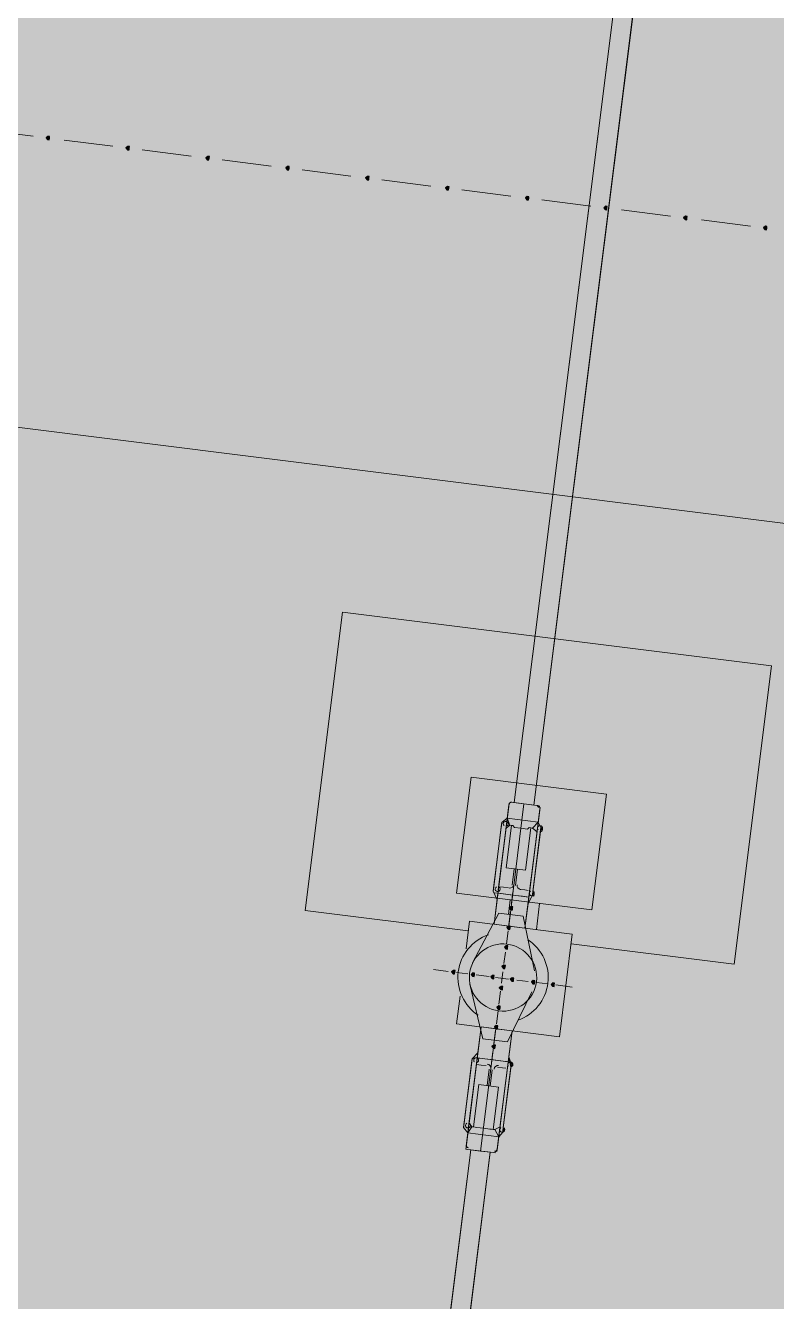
# Model space of a CAD drawing. Header units: metres. Extents: x -4 to 509425, y 7549 to 4732445.
# Drawn here: x 476019.26 to 476023.13, y 4719767.27 to 4719773.84 of the extents above; entities that cross this region are included whole.
import ezdxf

# ---------------------------------------------------------------- set-up
doc = ezdxf.new("R2010")
doc.units = ezdxf.units.M
doc.header["$LTSCALE"] = 0.01
doc.header["$MEASUREMENT"] = 0
doc.layers.get('0').update_dxf_attribs({"lineweight": 0})
for name, color, linetype in [('_SUBESTACIÓN', 1, 'Continuous'), ('NUDO GAROÑA', 211, 'Continuous'), ('SUBESTACION LA VID', 253, 'Continuous')]:
    doc.layers.add(name, color=color, linetype=linetype)

# ---------------------------------------------------------------- blocks, each defined once
blk = doc.blocks.new('A$Cfff6051d')
at = {"layer": 'SUBESTACION LA VID', "transparency": 33554687}
h = blk.add_hatch(color=256, dxfattribs=at)
h.dxf.hatch_style = 2
h.paths.add_polyline_path([(476019.3858, 4719773.2615), (476019.3868, 4719773.2699), (476019.3784, 4719773.2709), (476019.369, 4719773.2636), (476019.3763, 4719773.2541), (476019.3847, 4719773.2531)])
h = blk.add_hatch(color=256, dxfattribs=at)
h.dxf.hatch_style = 2
h.paths.add_polyline_path([(476019.7974, 4719773.2099), (476019.7985, 4719773.2183), (476019.7901, 4719773.2193), (476019.7806, 4719773.212), (476019.7879, 4719773.2025), (476019.7963, 4719773.2015)])
h = blk.add_hatch(color=256, dxfattribs=at)
h.dxf.hatch_style = 2
h.paths.add_polyline_path([(476020.209, 4719773.1582), (476020.2101, 4719773.1666), (476020.2017, 4719773.1677), (476020.1922, 4719773.1604), (476020.1996, 4719773.1509), (476020.208, 4719773.1498)])
h = blk.add_hatch(color=256, dxfattribs=at)
h.dxf.hatch_style = 2
h.paths.add_polyline_path([(476020.6206, 4719773.1066), (476020.6217, 4719773.115), (476020.6133, 4719773.1161), (476020.6038, 4719773.1088), (476020.6112, 4719773.0993), (476020.6196, 4719773.0982)])
h = blk.add_hatch(color=256, dxfattribs=at)
h.dxf.hatch_style = 2
h.paths.add_polyline_path([(476021.0322, 4719773.055), (476021.0333, 4719773.0634), (476021.0249, 4719773.0645), (476021.0154, 4719773.0571), (476021.0228, 4719773.0477), (476021.0312, 4719773.0466)])
h = blk.add_hatch(color=256, dxfattribs=at)
h.dxf.hatch_style = 2
h.paths.add_polyline_path([(476021.4439, 4719773.0034), (476021.4449, 4719773.0118), (476021.4365, 4719773.0129), (476021.4271, 4719773.0055), (476021.4344, 4719772.9961), (476021.4428, 4719772.995)])
h = blk.add_hatch(color=256, dxfattribs=at)
h.dxf.hatch_style = 2
h.paths.add_polyline_path([(476021.8555, 4719772.9518), (476021.8565, 4719772.9602), (476021.8481, 4719772.9613), (476021.8387, 4719772.9539), (476021.846, 4719772.9445), (476021.8544, 4719772.9434)])
h = blk.add_hatch(color=256, dxfattribs=at)
h.dxf.hatch_style = 2
h.paths.add_polyline_path([(476022.2587, 4719772.9013), (476022.2598, 4719772.9097), (476022.2514, 4719772.9107), (476022.2419, 4719772.9034), (476022.2492, 4719772.8939), (476022.2576, 4719772.8929)])
h = blk.add_hatch(color=256, dxfattribs=at)
h.dxf.hatch_style = 2
h.paths.add_polyline_path([(476022.6703, 4719772.8497), (476022.6714, 4719772.8581), (476022.663, 4719772.8591), (476022.6535, 4719772.8518), (476022.6609, 4719772.8423), (476022.6693, 4719772.8413)])
h = blk.add_hatch(color=256, dxfattribs=at)
h.dxf.hatch_style = 2
h.paths.add_polyline_path([(476023.0819, 4719772.7981), (476023.083, 4719772.8065), (476023.0746, 4719772.8075), (476023.0651, 4719772.8002), (476023.0725, 4719772.7907), (476023.0809, 4719772.7897)])
h = blk.add_hatch(color=256, dxfattribs=at)
h.dxf.hatch_style = 2
h.paths.add_polyline_path([(476021.7722, 4719769.2934), (476021.7733, 4719769.3018), (476021.7649, 4719769.3028), (476021.7554, 4719769.2955), (476021.7628, 4719769.286), (476021.7712, 4719769.285)])
h = blk.add_hatch(color=256, dxfattribs=at)
h.dxf.hatch_style = 2
h.paths.add_polyline_path([(476021.7596, 4719769.1925), (476021.7607, 4719769.2009), (476021.7523, 4719769.202), (476021.7428, 4719769.1947), (476021.7502, 4719769.1852), (476021.7586, 4719769.1841)])
h = blk.add_hatch(color=256, dxfattribs=at)
h.dxf.hatch_style = 2
h.paths.add_polyline_path([(476021.747, 4719769.0917), (476021.748, 4719769.1001), (476021.7396, 4719769.1012), (476021.7302, 4719769.0939), (476021.7375, 4719769.0844), (476021.7459, 4719769.0833)])
h = blk.add_hatch(color=256, dxfattribs=at)
h.dxf.hatch_style = 2
h.paths.add_polyline_path([(476021.4749, 4719768.9637), (476021.476, 4719768.9721), (476021.4676, 4719768.9732), (476021.4581, 4719768.9658), (476021.4655, 4719768.9564), (476021.4739, 4719768.9553)])
h = blk.add_hatch(color=256, dxfattribs=at)
h.dxf.hatch_style = 2
h.paths.add_polyline_path([(476021.5758, 4719768.9511), (476021.5768, 4719768.9595), (476021.5684, 4719768.9605), (476021.559, 4719768.9532), (476021.5663, 4719768.9437), (476021.5747, 4719768.9427)])
h = blk.add_hatch(color=256, dxfattribs=at)
h.dxf.hatch_style = 2
h.paths.add_polyline_path([(476021.6766, 4719768.9385), (476021.6776, 4719768.9469), (476021.6692, 4719768.9479), (476021.6598, 4719768.9406), (476021.6671, 4719768.9311), (476021.6755, 4719768.9301)])
h = blk.add_hatch(color=256, dxfattribs=at)
h.dxf.hatch_style = 2
h.paths.add_polyline_path([(476021.7343, 4719768.9909), (476021.7354, 4719768.9993), (476021.727, 4719769.0004), (476021.7175, 4719768.993), (476021.7249, 4719768.9836), (476021.7333, 4719768.9825)])
h = blk.add_hatch(color=256, dxfattribs=at)
h.dxf.hatch_style = 2
h.paths.add_polyline_path([(476021.7206, 4719768.8817), (476021.7217, 4719768.8901), (476021.7133, 4719768.8912), (476021.7038, 4719768.8838), (476021.7112, 4719768.8744), (476021.7196, 4719768.8733)])
h = blk.add_hatch(color=256, dxfattribs=at)
h.dxf.hatch_style = 2
h.paths.add_polyline_path([(476021.7774, 4719768.9258), (476021.7784, 4719768.9342), (476021.77, 4719768.9353), (476021.7606, 4719768.9279), (476021.7679, 4719768.9185), (476021.7763, 4719768.9174)])
h = blk.add_hatch(color=256, dxfattribs=at)
h.dxf.hatch_style = 2
h.paths.add_polyline_path([(476021.8866, 4719768.9121), (476021.8876, 4719768.9205), (476021.8792, 4719768.9216), (476021.8698, 4719768.9142), (476021.8771, 4719768.9048), (476021.8855, 4719768.9037)])
h = blk.add_hatch(color=256, dxfattribs=at)
h.dxf.hatch_style = 2
h.paths.add_polyline_path([(476021.9874, 4719768.8995), (476021.9884, 4719768.9079), (476021.98, 4719768.9089), (476021.9706, 4719768.9016), (476021.9779, 4719768.8921), (476021.9863, 4719768.8911)])
h = blk.add_hatch(color=256, dxfattribs=at)
h.dxf.hatch_style = 2
h.paths.add_polyline_path([(476021.708, 4719768.7809), (476021.7091, 4719768.7893), (476021.7007, 4719768.7904), (476021.6912, 4719768.783), (476021.6985, 4719768.7736), (476021.707, 4719768.7725)])
h = blk.add_hatch(color=256, dxfattribs=at)
h.dxf.hatch_style = 2
h.paths.add_polyline_path([(476021.6954, 4719768.6801), (476021.6964, 4719768.6885), (476021.688, 4719768.6896), (476021.6786, 4719768.6822), (476021.6859, 4719768.6728), (476021.6943, 4719768.6717)])
h = blk.add_hatch(color=256, dxfattribs=at)
h.dxf.hatch_style = 2
h.paths.add_polyline_path([(476021.6827, 4719768.5793), (476021.6838, 4719768.5877), (476021.6754, 4719768.5888), (476021.6659, 4719768.5814), (476021.6733, 4719768.572), (476021.6817, 4719768.5709)])
at = {"layer": 'SUBESTACION LA VID', "lineweight": 15}
for p, q in [((476076.1032, 4719764.6406), (475978.6258, 4719776.8613)), ((476022.4517, 4719775.1894), (476021.7808, 4719769.8383)), ((476022.5525, 4719775.1767), (476021.8816, 4719769.8257)), ((476019.3018, 4719773.272), (476019.0498, 4719773.3036)), ((476019.7134, 4719773.2204), (476019.4614, 4719773.252)), ((476020.1166, 4719773.1698), (476019.8646, 4719773.2014)), ((476020.5282, 4719773.1182), (476020.2762, 4719773.1498)), ((476020.9398, 4719773.0666), (476020.6878, 4719773.0982)), ((476021.3515, 4719773.015), (476021.0995, 4719773.0466)), ((476021.7631, 4719772.9634), (476021.5111, 4719772.995)), ((476022.1747, 4719772.9118), (476021.9227, 4719772.9434)), ((476022.5863, 4719772.8602), (476022.3343, 4719772.8918)), ((476022.9979, 4719772.8086), (476022.7459, 4719772.8402)), ((476021.764, 4719769.8404), (476021.8984, 4719769.8236)), ((476021.7168, 4719769.7355), (476021.7451, 4719769.7575)), ((476021.6736, 4719769.391), (476021.7157, 4719769.7271)), ((476021.7409, 4719769.7239), (476021.6988, 4719769.3879)), ((476021.7388, 4719769.7071), (476021.7577, 4719769.7218)), ((476021.9005, 4719769.7039), (476021.8584, 4719769.3679)), ((476021.8752, 4719769.3658), (476021.9173, 4719769.7018)), ((476021.8984, 4719769.6871), (476021.8753, 4719769.7071)), ((476021.7702, 4719769.4131), (476021.7807, 4719769.4971)), ((476021.787, 4719769.411), (476021.7975, 4719769.495)), ((476021.6725, 4719769.3826), (476021.6925, 4719769.3375)), ((476021.767, 4719769.3196), (476021.7744, 4719769.3784)), ((476021.8741, 4719769.3574), (476021.8521, 4719769.3175)), ((476021.7607, 4719769.3375), (476021.7512, 4719769.2619)), ((476021.7533, 4719769.2104), (476021.7617, 4719769.2776)), ((476021.9119, 4719769.3185), (476021.8951, 4719769.1841)), ((476021.7008, 4719769.2682), (476021.5663, 4719769.012)), ((476021.8268, 4719769.2524), (476021.7008, 4719769.2682)), ((476021.8268, 4719769.2524), (476021.8855, 4719768.972)), ((476021.7407, 4719769.1096), (476021.7491, 4719769.1768)), ((476021.728, 4719769.0088), (476021.7354, 4719769.0676)), ((476021.4413, 4719768.9679), (476021.3657, 4719768.9774)), ((476021.5422, 4719768.9553), (476021.4833, 4719768.9627)), ((476021.6514, 4719768.9416), (476021.5842, 4719768.95)), ((476021.7154, 4719768.908), (476021.7228, 4719768.9668)), ((476021.6197, 4719768.6213), (476021.5526, 4719768.9028)), ((476021.7522, 4719768.929), (476021.685, 4719768.9374)), ((476021.853, 4719768.9163), (476021.7942, 4719768.9237)), ((476021.9538, 4719768.9037), (476021.895, 4719768.9111)), ((476022.0798, 4719768.8879), (476021.9958, 4719768.8984)), ((476021.7017, 4719768.7988), (476021.7101, 4719768.866)), ((476021.7457, 4719768.6055), (476021.8718, 4719768.8628)), ((476021.6891, 4719768.698), (476021.6975, 4719768.7652)), ((476021.7457, 4719768.6055), (476021.6197, 4719768.6213)), ((476021.6764, 4719768.5972), (476021.6849, 4719768.6644)), ((476021.6638, 4719768.4964), (476021.6712, 4719768.5552)), ((476021.563, 4719768.509), (476021.5209, 4719768.173)), ((476021.5461, 4719768.1698), (476021.5882, 4719768.5059)), ((476021.564, 4719768.5174), (476021.5935, 4719768.5479)), ((476021.7657, 4719768.4921), (476021.7531, 4719768.5278)), ((476021.6512, 4719768.4638), (476021.6406, 4719768.3798)), ((476021.668, 4719768.4617), (476021.6575, 4719768.3777)), ((476021.7057, 4719768.1498), (476021.7478, 4719768.4858)), ((476021.7646, 4719768.4837), (476021.7225, 4719768.1477)), ((476021.5482, 4719768.1866), (476021.5629, 4719768.1677)), ((476021.7078, 4719768.1666), (476021.6805, 4719768.153)), ((476021.7214, 4719768.1393), (476021.7015, 4719768.1162)), ((476021.5565, 4719768.0491), (476021.2595, 4719765.6802)), ((476021.6573, 4719768.0364), (476021.3603, 4719765.6675)), ((476021.6741, 4719768.0343), (476021.5397, 4719768.0512))]:
    blk.add_line(p, q, dxfattribs=at)
at = {"layer": 'SUBESTACION LA VID', "lineweight": 0}
for p, q in [((476021.8521, 4719769.3175), (476021.9131, 4719769.8047)), ((476021.7136, 4719769.7103), (476021.7168, 4719769.7355)), ((476021.7136, 4719769.7103), (476021.7168, 4719769.7355)), ((476021.7146, 4719769.7187), (476021.7168, 4719769.7355)), ((476021.7146, 4719769.7187), (476021.7157, 4719769.7271)), ((476021.7146, 4719769.7187), (476021.7157, 4719769.7271)), ((476021.9152, 4719769.685), (476021.9184, 4719769.7102)), ((476021.9163, 4719769.6934), (476021.9184, 4719769.7102)), ((476021.9257, 4719769.7007), (476021.9257, 4719769.7007)), ((476021.6725, 4719769.3826), (476021.6746, 4719769.3994)), ((476021.6725, 4719769.3826), (476021.6736, 4719769.391)), ((476021.8741, 4719769.3574), (476021.8762, 4719769.3742)), ((476021.8741, 4719769.3574), (476021.8762, 4719769.3742)), ((476021.8825, 4719769.3563), (476021.8836, 4719769.3647)), ((476021.5935, 4719768.5479), (476021.5334, 4719768.069)), ((476021.564, 4719768.5174), (476021.5619, 4719768.5006)), ((476021.564, 4719768.5174), (476021.5619, 4719768.5006)), ((476021.564, 4719768.5174), (476021.563, 4719768.509)), ((476021.7531, 4719768.5278), (476021.7635, 4719768.4753)), ((476021.7657, 4719768.4921), (476021.7635, 4719768.4753)), ((476021.7741, 4719768.4911), (476021.773, 4719768.4827)), ((476021.5219, 4719768.1814), (476021.5198, 4719768.1646)), ((476021.5219, 4719768.1814), (476021.5198, 4719768.1646)), ((476021.5209, 4719768.173), (476021.5209, 4719768.173)), ((476021.7246, 4719768.1645), (476021.7214, 4719768.1393)), ((476021.7246, 4719768.1645), (476021.7214, 4719768.1393)), ((476021.7319, 4719768.1551), (476021.7214, 4719768.1393)), ((476021.7319, 4719768.1551), (476021.7214, 4719768.1393)), ((476021.7319, 4719768.1551), (476021.7309, 4719768.1467)), ((476021.7319, 4719768.1551), (476021.7309, 4719768.1467)), ((476021.5565, 4719768.0491), (476021.6573, 4719768.0364))]:
    blk.add_line(p, q, dxfattribs=at)
at = {"layer": 'SUBESTACION LA VID', "lineweight": 15}
for points in [[(476022.4517, 4719775.1894), (476022.5525, 4719775.1767), (476021.8816, 4719769.8257), (476021.7808, 4719769.8383), (476022.4517, 4719775.1894)], [(476022.0736, 4719769.1105), (476022.9136, 4719769.0052), (476023.1063, 4719770.5425), (476020.897, 4719770.8194), (476020.7043, 4719769.2822), (476021.5443, 4719769.1769)], [(476022.2555, 4719769.8812), (476021.5583, 4719769.9686), (476021.4835, 4719769.3722), (476022.1807, 4719769.2848), (476022.2555, 4719769.8812)], [(476021.8312, 4719769.832), (476021.764, 4719769.8404), (476021.7546, 4719769.8331), (476021.7535, 4719769.8247), (476021.7451, 4719769.7575), (476021.7168, 4719769.7355), (476021.7157, 4719769.7271), (476021.7146, 4719769.7187), (476021.7136, 4719769.7103), (476021.6946, 4719769.5591), (476021.6746, 4719769.3994), (476021.6736, 4719769.391), (476021.6725, 4719769.3826), (476021.6925, 4719769.3375), (476021.6767, 4719769.2115), (476021.7523, 4719769.202), (476021.8312, 4719769.832)], [(476021.9131, 4719769.8047), (476021.9047, 4719769.7375), (476021.7451, 4719769.7575), (476021.7535, 4719769.8247)], [(476021.8312, 4719769.832), (476021.8984, 4719769.8236), (476021.9058, 4719769.8141), (476021.9142, 4719769.8131), (476021.9131, 4719769.8047), (476021.9047, 4719769.7375), (476021.9184, 4719769.7102), (476021.9257, 4719769.7007), (476021.9247, 4719769.6923), (476021.9152, 4719769.685), (476021.8962, 4719769.5338), (476021.8762, 4719769.3742), (476021.8836, 4719769.3647), (476021.8825, 4719769.3563), (476021.8741, 4719769.3574), (476021.8521, 4719769.3175), (476021.8363, 4719769.1915), (476021.7523, 4719769.202), (476021.8312, 4719769.832)], [(476021.7451, 4719769.7575), (476021.7577, 4719769.7218), (476021.7661, 4719769.7207), (476021.7745, 4719769.7197), (476021.7818, 4719769.7102), (476021.8154, 4719769.706), (476021.8491, 4719769.7018), (476021.8585, 4719769.7092), (476021.8669, 4719769.7081), (476021.8753, 4719769.7071), (476021.9047, 4719769.7375), (476021.9184, 4719769.7102)], [(476021.7661, 4719769.7207), (476021.7387, 4719769.5023), (476021.8395, 4719769.4897), (476021.8669, 4719769.7081)], [(476021.6767, 4719769.2115), (476021.6967, 4719769.3711), (476021.8563, 4719769.3511), (476021.8363, 4719769.1915), (476021.6767, 4719769.2115)], [(476021.6799, 4719769.3732), (476021.7135, 4719769.369), (476021.7723, 4719769.3616)], [(476021.7009, 4719769.4047), (476021.7261, 4719769.4015), (476021.7513, 4719769.3984)], [(476021.8563, 4719769.3511), (476021.8227, 4719769.3553), (476021.7723, 4719769.3616)], [(476021.8521, 4719769.3857), (476021.8353, 4719769.3878), (476021.8101, 4719769.391)], [(476021.6683, 4719769.2125), (476021.5507, 4719769.2273), (476021.5328, 4719769.0845)], [(476021.7699, 4719768.6622), (476022.0135, 4719768.6317), (476022.0799, 4719769.1609), (476021.8363, 4719769.1915)], [(476021.5022, 4719768.8409), (476021.4843, 4719768.6981), (476021.6019, 4719768.6833)], [(476021.6069, 4719768.0428), (476021.5397, 4719768.0512), (476021.5313, 4719768.0522), (476021.5324, 4719768.0606), (476021.5334, 4719768.069), (476021.5419, 4719768.1362), (476021.5198, 4719768.1646), (476021.5209, 4719768.173), (476021.5219, 4719768.1814), (476021.523, 4719768.1898), (476021.5419, 4719768.341), (476021.5619, 4719768.5006), (476021.563, 4719768.509), (476021.564, 4719768.5174), (476021.5935, 4719768.5479), (476021.6103, 4719768.6823), (476021.6859, 4719768.6728), (476021.6069, 4719768.0428)], [(476021.7699, 4719768.6622), (476021.7499, 4719768.5026), (476021.5903, 4719768.5227), (476021.6103, 4719768.6823), (476021.7699, 4719768.6622)], [(476021.6069, 4719768.0428), (476021.6741, 4719768.0343), (476021.6825, 4719768.0333), (476021.6836, 4719768.0417), (476021.692, 4719768.0406), (476021.693, 4719768.049), (476021.7015, 4719768.1162), (476021.7214, 4719768.1393), (476021.7309, 4719768.1467), (476021.7319, 4719768.1551), (476021.7235, 4719768.1561), (476021.7246, 4719768.1645), (476021.7435, 4719768.3157), (476021.7635, 4719768.4753), (476021.773, 4719768.4827), (476021.7741, 4719768.4911), (476021.7657, 4719768.4921), (476021.7531, 4719768.5278), (476021.7699, 4719768.6622), (476021.6859, 4719768.6728), (476021.6069, 4719768.0428)], [(476021.5819, 4719768.5237), (476021.6155, 4719768.5195), (476021.6743, 4719768.5121)], [(476021.5861, 4719768.4891), (476021.6113, 4719768.4859), (476021.6365, 4719768.4827)], [(476021.7583, 4719768.5016), (476021.7247, 4719768.5058), (476021.6743, 4719768.5121)], [(476021.7373, 4719768.4701), (476021.7205, 4719768.4722), (476021.6953, 4719768.4754)], [(476021.6721, 4719768.154), (476021.6995, 4719768.3724), (476021.5986, 4719768.3851), (476021.5713, 4719768.1667)], [(476021.7015, 4719768.1162), (476021.6805, 4719768.153), (476021.6721, 4719768.154), (476021.6637, 4719768.1551), (476021.6553, 4719768.1561), (476021.6217, 4719768.1604), (476021.5881, 4719768.1646), (476021.5797, 4719768.1656), (476021.5713, 4719768.1667), (476021.5629, 4719768.1677), (476021.5419, 4719768.1362), (476021.5198, 4719768.1646)], [(476021.5334, 4719768.069), (476021.5419, 4719768.1362), (476021.7015, 4719768.1162), (476021.693, 4719768.049)], [(476021.5565, 4719768.0491), (476021.6573, 4719768.0364), (476021.3603, 4719765.6675), (476021.2595, 4719765.6802), (476021.5565, 4719768.0491)]]:
    blk.add_lwpolyline(points, dxfattribs=at)
at = {"layer": 'SUBESTACION LA VID'}
for points in [[(476019.3858, 4719773.2615), (476019.3868, 4719773.2699), (476019.3784, 4719773.2709), (476019.369, 4719773.2636), (476019.3763, 4719773.2541), (476019.3847, 4719773.2531)], [(476019.7974, 4719773.2099), (476019.7985, 4719773.2183), (476019.7901, 4719773.2193), (476019.7806, 4719773.212), (476019.7879, 4719773.2025), (476019.7963, 4719773.2015)], [(476020.209, 4719773.1582), (476020.2101, 4719773.1666), (476020.2017, 4719773.1677), (476020.1922, 4719773.1604), (476020.1996, 4719773.1509), (476020.208, 4719773.1498)], [(476020.6206, 4719773.1066), (476020.6217, 4719773.115), (476020.6133, 4719773.1161), (476020.6038, 4719773.1088), (476020.6112, 4719773.0993), (476020.6196, 4719773.0982)], [(476021.0322, 4719773.055), (476021.0333, 4719773.0634), (476021.0249, 4719773.0645), (476021.0154, 4719773.0571), (476021.0228, 4719773.0477), (476021.0312, 4719773.0466)], [(476021.4439, 4719773.0034), (476021.4449, 4719773.0118), (476021.4365, 4719773.0129), (476021.4271, 4719773.0055), (476021.4344, 4719772.9961), (476021.4428, 4719772.995)], [(476021.8555, 4719772.9518), (476021.8565, 4719772.9602), (476021.8481, 4719772.9613), (476021.8387, 4719772.9539), (476021.846, 4719772.9445), (476021.8544, 4719772.9434)], [(476022.2587, 4719772.9013), (476022.2598, 4719772.9097), (476022.2514, 4719772.9107), (476022.2419, 4719772.9034), (476022.2492, 4719772.8939), (476022.2576, 4719772.8929)], [(476022.6703, 4719772.8497), (476022.6714, 4719772.8581), (476022.663, 4719772.8591), (476022.6535, 4719772.8518), (476022.6609, 4719772.8423), (476022.6693, 4719772.8413)], [(476023.0819, 4719772.7981), (476023.083, 4719772.8065), (476023.0746, 4719772.8075), (476023.0651, 4719772.8002), (476023.0725, 4719772.7907), (476023.0809, 4719772.7897)], [(476021.7722, 4719769.2934), (476021.7733, 4719769.3018), (476021.7649, 4719769.3028), (476021.7554, 4719769.2955), (476021.7628, 4719769.286), (476021.7712, 4719769.285)], [(476021.7596, 4719769.1925), (476021.7607, 4719769.2009), (476021.7523, 4719769.202), (476021.7428, 4719769.1947), (476021.7502, 4719769.1852), (476021.7586, 4719769.1841)], [(476021.747, 4719769.0917), (476021.748, 4719769.1001), (476021.7396, 4719769.1012), (476021.7302, 4719769.0939), (476021.7375, 4719769.0844), (476021.7459, 4719769.0833)], [(476021.4749, 4719768.9637), (476021.476, 4719768.9721), (476021.4676, 4719768.9732), (476021.4581, 4719768.9658), (476021.4655, 4719768.9564), (476021.4739, 4719768.9553)], [(476021.5758, 4719768.9511), (476021.5768, 4719768.9595), (476021.5684, 4719768.9605), (476021.559, 4719768.9532), (476021.5663, 4719768.9437), (476021.5747, 4719768.9427)], [(476021.6766, 4719768.9385), (476021.6776, 4719768.9469), (476021.6692, 4719768.9479), (476021.6598, 4719768.9406), (476021.6671, 4719768.9311), (476021.6755, 4719768.9301)], [(476021.7343, 4719768.9909), (476021.7354, 4719768.9993), (476021.727, 4719769.0004), (476021.7175, 4719768.993), (476021.7249, 4719768.9836), (476021.7333, 4719768.9825)], [(476021.7206, 4719768.8817), (476021.7217, 4719768.8901), (476021.7133, 4719768.8912), (476021.7038, 4719768.8838), (476021.7112, 4719768.8744), (476021.7196, 4719768.8733)], [(476021.7774, 4719768.9258), (476021.7784, 4719768.9342), (476021.77, 4719768.9353), (476021.7606, 4719768.9279), (476021.7679, 4719768.9185), (476021.7763, 4719768.9174)], [(476021.8866, 4719768.9121), (476021.8876, 4719768.9205), (476021.8792, 4719768.9216), (476021.8698, 4719768.9142), (476021.8771, 4719768.9048), (476021.8855, 4719768.9037)], [(476021.9874, 4719768.8995), (476021.9884, 4719768.9079), (476021.98, 4719768.9089), (476021.9706, 4719768.9016), (476021.9779, 4719768.8921), (476021.9863, 4719768.8911)], [(476021.708, 4719768.7809), (476021.7091, 4719768.7893), (476021.7007, 4719768.7904), (476021.6912, 4719768.783), (476021.6985, 4719768.7736), (476021.707, 4719768.7725)], [(476021.6954, 4719768.6801), (476021.6964, 4719768.6885), (476021.688, 4719768.6896), (476021.6786, 4719768.6822), (476021.6859, 4719768.6728), (476021.6943, 4719768.6717)], [(476021.6827, 4719768.5793), (476021.6838, 4719768.5877), (476021.6754, 4719768.5888), (476021.6659, 4719768.5814), (476021.6733, 4719768.572), (476021.6817, 4719768.5709)]]:
    blk.add_lwpolyline(points, close=True, dxfattribs=at)
at = {"layer": 'SUBESTACION LA VID', "lineweight": 0}
for points in [[(476019.3858, 4719773.2615), (476019.3868, 4719773.2699), (476019.3784, 4719773.2709), (476019.369, 4719773.2636), (476019.3763, 4719773.2541), (476019.3847, 4719773.2531)], [(476019.7974, 4719773.2099), (476019.7985, 4719773.2183), (476019.7901, 4719773.2193), (476019.7806, 4719773.212), (476019.7879, 4719773.2025), (476019.7963, 4719773.2015)], [(476020.209, 4719773.1582), (476020.2101, 4719773.1666), (476020.2017, 4719773.1677), (476020.1922, 4719773.1604), (476020.1996, 4719773.1509), (476020.208, 4719773.1498)], [(476020.6206, 4719773.1066), (476020.6217, 4719773.115), (476020.6133, 4719773.1161), (476020.6038, 4719773.1088), (476020.6112, 4719773.0993), (476020.6196, 4719773.0982)], [(476021.0322, 4719773.055), (476021.0333, 4719773.0634), (476021.0249, 4719773.0645), (476021.0154, 4719773.0571), (476021.0228, 4719773.0477), (476021.0312, 4719773.0466)], [(476021.4439, 4719773.0034), (476021.4449, 4719773.0118), (476021.4365, 4719773.0129), (476021.4271, 4719773.0055), (476021.4344, 4719772.9961), (476021.4428, 4719772.995)], [(476021.8555, 4719772.9518), (476021.8565, 4719772.9602), (476021.8481, 4719772.9613), (476021.8387, 4719772.9539), (476021.846, 4719772.9445), (476021.8544, 4719772.9434)], [(476022.2587, 4719772.9013), (476022.2598, 4719772.9097), (476022.2514, 4719772.9107), (476022.2419, 4719772.9034), (476022.2492, 4719772.8939), (476022.2576, 4719772.8929)], [(476022.6703, 4719772.8497), (476022.6714, 4719772.8581), (476022.663, 4719772.8591), (476022.6535, 4719772.8518), (476022.6609, 4719772.8423), (476022.6693, 4719772.8413)], [(476023.0819, 4719772.7981), (476023.083, 4719772.8065), (476023.0746, 4719772.8075), (476023.0651, 4719772.8002), (476023.0725, 4719772.7907), (476023.0809, 4719772.7897)], [(476021.7722, 4719769.2934), (476021.7733, 4719769.3018), (476021.7649, 4719769.3028), (476021.7554, 4719769.2955), (476021.7628, 4719769.286), (476021.7712, 4719769.285)], [(476021.7596, 4719769.1925), (476021.7607, 4719769.2009), (476021.7523, 4719769.202), (476021.7428, 4719769.1947), (476021.7502, 4719769.1852), (476021.7586, 4719769.1841)], [(476021.747, 4719769.0917), (476021.748, 4719769.1001), (476021.7396, 4719769.1012), (476021.7302, 4719769.0939), (476021.7375, 4719769.0844), (476021.7459, 4719769.0833)], [(476021.4749, 4719768.9637), (476021.476, 4719768.9721), (476021.4676, 4719768.9732), (476021.4581, 4719768.9658), (476021.4655, 4719768.9564), (476021.4739, 4719768.9553)], [(476021.5758, 4719768.9511), (476021.5768, 4719768.9595), (476021.5684, 4719768.9605), (476021.559, 4719768.9532), (476021.5663, 4719768.9437), (476021.5747, 4719768.9427)], [(476021.6766, 4719768.9385), (476021.6776, 4719768.9469), (476021.6692, 4719768.9479), (476021.6598, 4719768.9406), (476021.6671, 4719768.9311), (476021.6755, 4719768.9301)], [(476021.7343, 4719768.9909), (476021.7354, 4719768.9993), (476021.727, 4719769.0004), (476021.7175, 4719768.993), (476021.7249, 4719768.9836), (476021.7333, 4719768.9825)], [(476021.7206, 4719768.8817), (476021.7217, 4719768.8901), (476021.7133, 4719768.8912), (476021.7038, 4719768.8838), (476021.7112, 4719768.8744), (476021.7196, 4719768.8733)], [(476021.7774, 4719768.9258), (476021.7784, 4719768.9342), (476021.77, 4719768.9353), (476021.7606, 4719768.9279), (476021.7679, 4719768.9185), (476021.7763, 4719768.9174)], [(476021.8866, 4719768.9121), (476021.8876, 4719768.9205), (476021.8792, 4719768.9216), (476021.8698, 4719768.9142), (476021.8771, 4719768.9048), (476021.8855, 4719768.9037)], [(476021.9874, 4719768.8995), (476021.9884, 4719768.9079), (476021.98, 4719768.9089), (476021.9706, 4719768.9016), (476021.9779, 4719768.8921), (476021.9863, 4719768.8911)], [(476021.708, 4719768.7809), (476021.7091, 4719768.7893), (476021.7007, 4719768.7904), (476021.6912, 4719768.783), (476021.6985, 4719768.7736), (476021.707, 4719768.7725)], [(476021.6954, 4719768.6801), (476021.6964, 4719768.6885), (476021.688, 4719768.6896), (476021.6786, 4719768.6822), (476021.6859, 4719768.6728), (476021.6943, 4719768.6717)], [(476021.6827, 4719768.5793), (476021.6838, 4719768.5877), (476021.6754, 4719768.5888), (476021.6659, 4719768.5814), (476021.6733, 4719768.572), (476021.6817, 4719768.5709)]]:
    blk.add_lwpolyline(points, close=True, dxfattribs=at)
for points in [[(476021.6767, 4719769.2115), (476021.7546, 4719769.8331), (476021.6925, 4719769.3375), (476021.7535, 4719769.8247)], [(476021.8363, 4719769.1915), (476021.9142, 4719769.8131), (476021.8521, 4719769.3175)], [(476021.7136, 4719769.7103), (476021.7168, 4719769.7355), (476021.7146, 4719769.7187), (476021.7168, 4719769.7355)], [(476021.9152, 4719769.685), (476021.9184, 4719769.7102), (476021.8762, 4719769.3742)], [(476021.8962, 4719769.5338), (476021.9184, 4719769.7102), (476021.9152, 4719769.685)], [(476021.9247, 4719769.6923), (476021.9257, 4719769.7007), (476021.9247, 4719769.6923), (476021.9184, 4719769.7102)], [(476021.6746, 4719769.3994), (476021.6725, 4719769.3826), (476021.6736, 4719769.391), (476021.6725, 4719769.3826)], [(476021.8836, 4719769.3647), (476021.8741, 4719769.3574), (476021.8762, 4719769.3742)], [(476021.8825, 4719769.3563), (476021.8836, 4719769.3647), (476021.8825, 4719769.3563)], [(476021.6103, 4719768.6823), (476021.5324, 4719768.0606), (476021.5935, 4719768.5479)], [(476021.7699, 4719768.6622), (476021.692, 4719768.0406), (476021.7531, 4719768.5278), (476021.693, 4719768.049)], [(476021.523, 4719768.1898), (476021.5198, 4719768.1646), (476021.5619, 4719768.5006)], [(476021.563, 4719768.509), (476021.564, 4719768.5174), (476021.5619, 4719768.5006)], [(476021.564, 4719768.5174), (476021.563, 4719768.509), (476021.564, 4719768.5174)], [(476021.7531, 4719768.5278), (476021.7635, 4719768.4753), (476021.7531, 4719768.5278)], [(476021.7635, 4719768.4753), (476021.7741, 4719768.4911), (476021.773, 4719768.4827), (476021.7741, 4719768.4911)], [(476021.5419, 4719768.341), (476021.5198, 4719768.1646), (476021.523, 4719768.1898)], [(476021.5219, 4719768.1814), (476021.5209, 4719768.173), (476021.5219, 4719768.1814), (476021.5198, 4719768.1646)], [(476021.7235, 4719768.1561), (476021.7214, 4719768.1393), (476021.7235, 4719768.1561)]]:
    blk.add_lwpolyline(points, dxfattribs=at)
at = {"layer": 'SUBESTACION LA VID', "lineweight": 15}
for points in [[(476021.7682, 4719769.8399), (476021.7613, 4719769.8408), (476021.7549, 4719769.8359), (476021.7541, 4719769.8289)], [(476021.7555, 4719769.3978), (476021.7671, 4719769.3964), (476021.7777, 4719769.4046), (476021.7791, 4719769.4162)], [(476021.7959, 4719769.4141), (476021.7945, 4719769.4025), (476021.8027, 4719769.3919), (476021.8143, 4719769.3905)], [(476021.6601, 4719768.467), (476021.6616, 4719768.4786), (476021.6533, 4719768.4892), (476021.6417, 4719768.4906)], [(476021.7005, 4719768.4832), (476021.6889, 4719768.4847), (476021.6784, 4719768.4765), (476021.6769, 4719768.4649)], [(476021.6794, 4719768.0422), (476021.6863, 4719768.0413), (476021.6927, 4719768.0463), (476021.6936, 4719768.0532)]]:
    blk.add_open_spline(points, degree=3, dxfattribs=at)
for points, knots in [([(476021.9137, 4719769.8089), (476021.9141, 4719769.8122), (476021.9132, 4719769.8156), (476021.9111, 4719769.8183), (476021.909, 4719769.8209), (476021.906, 4719769.8227), (476021.9026, 4719769.8231)], [0, 0, 0, 0, 1, 1, 1, 2, 2, 2, 2]), ([(476021.7388, 4719769.7412), (476021.7334, 4719769.7419), (476021.7282, 4719769.7391), (476021.7258, 4719769.7342), (476021.7234, 4719769.7292), (476021.7244, 4719769.7234), (476021.7283, 4719769.7196)], [0, 0, 0, 0, 1, 1, 1, 2, 2, 2, 2]), ([(476021.7498, 4719769.727), (476021.7507, 4719769.734), (476021.7458, 4719769.7404), (476021.7388, 4719769.7412), (476021.7318, 4719769.7421), (476021.7255, 4719769.7372), (476021.7246, 4719769.7302)], [0, 0, 0, 0, 1, 1, 1, 2, 2, 2, 2]), ([(476021.7436, 4719769.7176), (476021.7483, 4719769.7204), (476021.7508, 4719769.7258), (476021.7497, 4719769.7312), (476021.7486, 4719769.7365), (476021.7442, 4719769.7406), (476021.7388, 4719769.7412)], [0, 0, 0, 0, 1, 1, 1, 2, 2, 2, 2]), ([(476021.9152, 4719769.7191), (476021.9098, 4719769.7198), (476021.9046, 4719769.7169), (476021.9022, 4719769.712), (476021.8998, 4719769.7071), (476021.9008, 4719769.7013), (476021.9047, 4719769.6974)], [0, 0, 0, 0, 1, 1, 1, 2, 2, 2, 2]), ([(476021.9262, 4719769.7049), (476021.9271, 4719769.7119), (476021.9222, 4719769.7182), (476021.9152, 4719769.7191), (476021.9083, 4719769.72), (476021.9019, 4719769.715), (476021.901, 4719769.7081)], [0, 0, 0, 0, 1, 1, 1, 2, 2, 2, 2]), ([(476021.92, 4719769.6955), (476021.9247, 4719769.6983), (476021.9272, 4719769.7037), (476021.9261, 4719769.709), (476021.925, 4719769.7144), (476021.9206, 4719769.7184), (476021.9152, 4719769.7191)], [0, 0, 0, 0, 1, 1, 1, 2, 2, 2, 2]), ([(476021.6887, 4719769.4036), (476021.684, 4719769.4008), (476021.6816, 4719769.3954), (476021.6827, 4719769.3901), (476021.6837, 4719769.3847), (476021.6881, 4719769.3807), (476021.6935, 4719769.38)], [0, 0, 0, 0, 1, 1, 1, 2, 2, 2, 2]), ([(476021.6825, 4719769.3942), (476021.6816, 4719769.3872), (476021.6866, 4719769.3809), (476021.6935, 4719769.38), (476021.7005, 4719769.3791), (476021.7068, 4719769.3841), (476021.7077, 4719769.391)], [0, 0, 0, 0, 1, 1, 1, 2, 2, 2, 2]), ([(476021.6935, 4719769.38), (476021.6989, 4719769.3793), (476021.7042, 4719769.3822), (476021.7065, 4719769.3871), (476021.7089, 4719769.392), (476021.7079, 4719769.3979), (476021.704, 4719769.4017)], [0, 0, 0, 0, 1, 1, 1, 2, 2, 2, 2]), ([(476021.8651, 4719769.3815), (476021.8604, 4719769.3787), (476021.858, 4719769.3733), (476021.8591, 4719769.368), (476021.8601, 4719769.3626), (476021.8645, 4719769.3586), (476021.8699, 4719769.3579)], [0, 0, 0, 0, 1, 1, 1, 2, 2, 2, 2]), ([(476021.8589, 4719769.3721), (476021.858, 4719769.3651), (476021.863, 4719769.3588), (476021.8699, 4719769.3579), (476021.8769, 4719769.357), (476021.8832, 4719769.362), (476021.8841, 4719769.3689)], [0, 0, 0, 0, 1, 1, 1, 2, 2, 2, 2]), ([(476021.8699, 4719769.3579), (476021.8753, 4719769.3572), (476021.8806, 4719769.3601), (476021.8829, 4719769.365), (476021.8853, 4719769.3699), (476021.8843, 4719769.3757), (476021.8804, 4719769.3795)], [0, 0, 0, 0, 1, 1, 1, 2, 2, 2, 2]), ([(476021.6476, 4719769.157), (476021.5636, 4719769.1282), (476021.5033, 4719769.054), (476021.4923, 4719768.9658), (476021.4812, 4719768.8777), (476021.5213, 4719768.7909), (476021.5956, 4719768.7422)], [0, 0, 0, 0, 1, 1, 1, 2, 2, 2, 2]), ([(476021.5511, 4719768.9584), (476021.5392, 4719768.8633), (476021.6066, 4719768.7766), (476021.7017, 4719768.7647), (476021.7968, 4719768.7527), (476021.8836, 4719768.8202), (476021.8955, 4719768.9153), (476021.9074, 4719769.0104), (476021.84, 4719769.0971), (476021.7449, 4719769.1091), (476021.6498, 4719769.121), (476021.563, 4719769.0536), (476021.5511, 4719768.9584)], [0, 0, 0, 0, 1, 1, 1, 2, 2, 2, 3, 3, 3, 4, 4, 4, 4]), ([(476021.799, 4719768.7167), (476021.883, 4719768.7456), (476021.9432, 4719768.8197), (476021.9543, 4719768.9079), (476021.9653, 4719768.9961), (476021.9253, 4719769.0828), (476021.851, 4719769.1315)], [0, 0, 0, 0, 1, 1, 1, 2, 2, 2, 2]), ([(476021.5861, 4719768.5232), (476021.5807, 4719768.5239), (476021.5755, 4719768.521), (476021.5731, 4719768.5161), (476021.5707, 4719768.5112), (476021.5717, 4719768.5053), (476021.5756, 4719768.5015)], [0, 0, 0, 0, 1, 1, 1, 2, 2, 2, 2]), ([(476021.5971, 4719768.509), (476021.598, 4719768.5159), (476021.5931, 4719768.5223), (476021.5861, 4719768.5232), (476021.5791, 4719768.524), (476021.5728, 4719768.5191), (476021.5719, 4719768.5122)], [0, 0, 0, 0, 1, 1, 1, 2, 2, 2, 2]), ([(476021.5909, 4719768.4996), (476021.5956, 4719768.5023), (476021.598, 4719768.5078), (476021.597, 4719768.5131), (476021.5959, 4719768.5184), (476021.5915, 4719768.5225), (476021.5861, 4719768.5232)], [0, 0, 0, 0, 1, 1, 1, 2, 2, 2, 2]), ([(476021.7625, 4719768.5011), (476021.7571, 4719768.5017), (476021.7519, 4719768.4989), (476021.7495, 4719768.494), (476021.7471, 4719768.4891), (476021.7481, 4719768.4832), (476021.752, 4719768.4794)], [0, 0, 0, 0, 1, 1, 1, 2, 2, 2, 2]), ([(476021.7735, 4719768.4869), (476021.7744, 4719768.4938), (476021.7695, 4719768.5002), (476021.7625, 4719768.5011), (476021.7555, 4719768.5019), (476021.7492, 4719768.497), (476021.7483, 4719768.49)], [0, 0, 0, 0, 1, 1, 1, 2, 2, 2, 2]), ([(476021.7673, 4719768.4775), (476021.772, 4719768.4802), (476021.7745, 4719768.4857), (476021.7734, 4719768.491), (476021.7723, 4719768.4963), (476021.7679, 4719768.5004), (476021.7625, 4719768.5011)], [0, 0, 0, 0, 1, 1, 1, 2, 2, 2, 2]), ([(476021.536, 4719768.1855), (476021.5313, 4719768.1828), (476021.5289, 4719768.1774), (476021.5299, 4719768.172), (476021.531, 4719768.1667), (476021.5354, 4719768.1626), (476021.5408, 4719768.162)], [0, 0, 0, 0, 1, 1, 1, 2, 2, 2, 2]), ([(476021.5298, 4719768.1761), (476021.5289, 4719768.1692), (476021.5339, 4719768.1628), (476021.5408, 4719768.162), (476021.5478, 4719768.1611), (476021.5541, 4719768.166), (476021.555, 4719768.173)], [0, 0, 0, 0, 1, 1, 1, 2, 2, 2, 2]), ([(476021.5408, 4719768.162), (476021.5462, 4719768.1613), (476021.5514, 4719768.1641), (476021.5538, 4719768.169), (476021.5562, 4719768.1739), (476021.5552, 4719768.1798), (476021.5513, 4719768.1836)], [0, 0, 0, 0, 1, 1, 1, 2, 2, 2, 2]), ([(476021.7124, 4719768.1634), (476021.7077, 4719768.1607), (476021.7053, 4719768.1552), (476021.7064, 4719768.1499), (476021.7074, 4719768.1446), (476021.7118, 4719768.1405), (476021.7172, 4719768.1398)], [0, 0, 0, 0, 1, 1, 1, 2, 2, 2, 2]), ([(476021.7172, 4719768.1398), (476021.7226, 4719768.1392), (476021.7279, 4719768.142), (476021.7302, 4719768.1469), (476021.7326, 4719768.1518), (476021.7316, 4719768.1577), (476021.7277, 4719768.1615)], [0, 0, 0, 0, 1, 1, 1, 2, 2, 2, 2]), ([(476021.7062, 4719768.154), (476021.7053, 4719768.1471), (476021.7103, 4719768.1407), (476021.7172, 4719768.1398), (476021.7242, 4719768.139), (476021.7305, 4719768.1439), (476021.7314, 4719768.1509)], [0, 0, 0, 0, 1, 1, 1, 2, 2, 2, 2]), ([(476021.534, 4719768.0732), (476021.5335, 4719768.0699), (476021.5345, 4719768.0665), (476021.5365, 4719768.0639), (476021.5386, 4719768.0612), (476021.5416, 4719768.0595), (476021.545, 4719768.0591)], [0, 0, 0, 0, 1, 1, 1, 2, 2, 2, 2])]:
    blk.add_open_spline(points, degree=3, knots=knots, dxfattribs=at)

msp = doc.modelspace()

# ---------------------------------------------------------------- hatches: boundary and pattern name
at = {"layer": '_SUBESTACIÓN', "transparency": 33554559}
h = msp.add_hatch(color=1, dxfattribs=at)
h.dxf.hatch_style = 1
h.paths.add_polyline_path([(475968.6399, 4719805.825), (476089.9386, 4719790.615), (476078.1686, 4719696.74), (475956.8686, 4719711.9502)])

# ---------------------------------------------------------------- linework, layer by layer
at = {"layer": 'NUDO GAROÑA', "color": 1, "const_width": 10}
msp.add_lwpolyline([(476020.09, 4719778), (476049.4926, 4719860.7903)], dxfattribs=at)

# ---------------------------------------------------------------- block references
at = {"linetype": 'Continuous'}
msp.add_blockref('A$Cfff6051d', (0, 0), dxfattribs=at)

doc.saveas('drawing.dxf')
